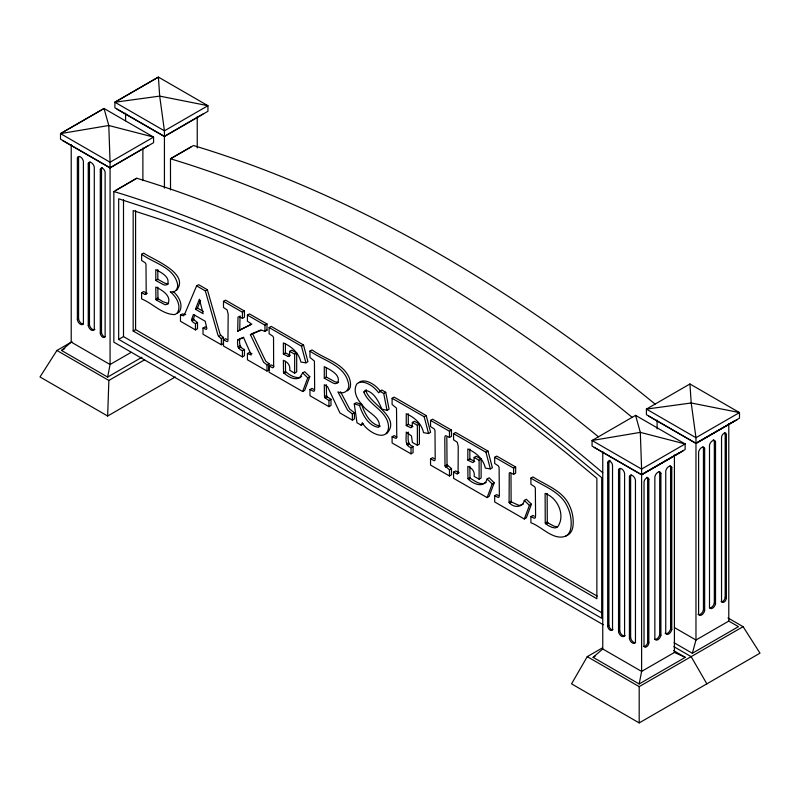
<?xml version="1.0" encoding="UTF-8"?>
<svg xmlns="http://www.w3.org/2000/svg" width="800" height="800" viewBox="0 0 800 800"><rect width="100%" height="100%" fill="white"/><g stroke="black" fill="none" stroke-linecap="round" stroke-linejoin="round"><path stroke-width="1.2" d="M72.06 341.71L56.91 350.46L40 376.96L107.65 416.02L108.86 380.45L144.57 359.83M240.03 315.89L239.73 330.02L237.7 331.2L237.99 317.07L238.95 316.62L242.43 318.4L244.46 317.22L244.46 311.04L225.53 300.15L223.5 301.33L223.5 307.51L227.11 309.92L228.17 314.2L227.94 341.11L227.13 341.62L223.5 339.83L223.5 346.02L242.43 356.9L244.46 355.72L244.46 349.54C239.62 348.13 239.15 343.15 239.73 338.85L237.7 340.03C237.12 344.33 237.59 349.31 242.43 350.72L244.46 349.54M71.22 144.62L71.22 342.09L61.55 350.46L107.65 377.08L110.07 364.52L110.07 162.21L108.79 125.5L104.05 108.49L60.51 133.6L60.51 139.18L110.07 167.79M602.76 451.5L602.76 648.98L593.1 657.34L639.19 683.96L641.61 671.41L641.61 469.09L640.31 432.37L635.57 415.36L592.06 440.49L592.06 446.06L641.61 474.67M195.48 329.9L195.48 323.72L192.87 322.09L191.51 319.77L193.4 314.46L205.19 321.24L206.88 328.64L206.27 329.43L203.01 328.05L203.01 334.24L221.36 344.78L223.39 343.61L223.39 337.42L220.68 335.26L219.89 333.64L207.36 289.71L198.65 284.7L196.62 285.88L184.64 314.19L183.68 315.78L180.47 315.09L180.47 321.27L195.48 329.9L197.51 328.73L197.51 322.54L193.86 319.71L193.54 318.59L194.71 315.12M674.12 642.75L692.35 653.27L695.97 640.02L695.97 437.71L691.21 402.98L689.93 383.98L646.42 409.1L646.42 414.68L695.97 443.29M361.14 425.16L362.36 422.66C366.48 431.38 386.93 443.44 388.54 427.46C388.54 411.13 368.77 405.66 363.89 392.03L365.26 390.32C374.14 391.74 378.64 401.66 381.85 409.08L387.04 410.37L389.08 409.19L385.74 392.28L381.77 390L378.65 392.79A22.81 13.2 59.9 0 0 372.02 386.15C368.25 383.56 363.63 381.23 358.96 382.46L356.82 383.94C352.64 390.89 357.14 399.46 362.1 404.75C366.59 412.16 381.03 416.95 379.21 426.84L378.34 427.31C368.05 425.73 362.52 414.35 359.44 405.42L354.25 403.87L357 422.78L361.14 425.16L363.17 423.99M386.57 433.79C401.9 417.32 369.95 404.23 365.92 390.85L366.27 389.73M273.86 366.23L271.14 364.88L269.11 366.06L269.11 372.24L302.65 391.53L307.74 377.85L309.78 376.67L304.7 371.73L302.67 372.91L299.65 377.56C294.45 378.05 289.12 374.94 285.54 371.46L285.4 361.4M309.78 376.67L304.69 390.36L302.65 391.53M487.1 497.6L492.19 483.91L494.22 482.74L489.15 477.8L487.11 478.97C484.45 488.8 472.61 484.03 467.96 478.71L467.82 466.36C472.07 467.97 475.05 471.63 474.15 476.35L479.1 479.19L481.13 478.01L481.13 459.08L476.19 456.24L474.15 457.42L473.82 462.04L472.72 462.57L467.82 460.11L467.82 448.97C476.08 452.59 483.36 458.95 485.33 468.1L490.36 468.91L492.39 467.73L487.97 451.07L455.59 432.45L453.56 433.62L453.56 439.81L457.25 442.24L458.23 446.3L458.09 473.29L457.14 473.87L453.56 472.13L453.56 478.31L487.1 497.6L489.13 496.42L494.22 482.74M524.3 518.99L529.41 505.4L531.44 504.22L526.33 499.26L524.3 500.44C522.86 508.23 512.91 507.86 509.08 502.39L509.26 472.97L510.22 472.55L513.62 474.35L515.65 473.17L515.65 466.99L496.73 456.1L494.69 457.28L494.69 463.46L498.36 465.89L499.1 467.34L499.36 495.1L499.1 497.02L498.26 497.48L494.69 495.78L494.69 501.96L524.3 518.99L526.33 517.81L531.44 504.22M195.46 309.26L199.4 299.26L203.16 313.69L195.46 309.26L197.49 308.08L200.56 300.31M602.4 647.9L587.25 656.65L571.54 683.85L639.19 722.91L760 653.16L743.09 626.66L727.94 617.91M358.85 382.76L360.99 381.28C365.66 380.05 370.28 382.38 374.05 384.98A22.81 13.2 59.9 0 1 380.68 391.61M347.43 390.86C351.92 388.38 350.68 382.09 349.36 378.09C343 362.71 324.21 358.9 312 349.88L309.97 351.06L309.97 357.43L314.43 361.13L314.64 388.49L314.5 390.82L313.65 391.34L309.97 389.56L309.97 395.74L328.95 406.66L330.98 405.48L330.98 399.3L327.25 396.84L326.54 395.51L326.31 384.65M176.42 290.48C190.81 273.29 151.32 258.89 143.65 253.07L141.61 254.25L141.61 260.43L145.21 262.82L145.98 264.12L146.2 291.7L145.98 294.09L145.21 294.51L141.61 292.75L141.61 298.93C152.75 303.35 162.33 314.66 174.89 314.57L177.14 313.22C181.96 305.91 176.21 296.6 170.3 291.82C175.83 293.62 179.01 287.22 177.19 282.64C172.52 266.78 153.36 262.94 141.61 254.25M176.93 313.39L179.17 312.05C183.76 305.17 178.78 296.15 173.17 291.47M116.25 190.12L136.75 178.24A1500.57 866.36 60 0 1 598.45 436.81M155.79 280.49L155.79 269.6C161.04 272.4 170.8 277.1 167.38 284.58L164.98 285.14L162.94 284.45L155.79 280.49L157.82 279.32L157.82 269.64M141.61 292.75L143.65 291.57L147.25 293.33L145.21 294.51M155.93 299.22L155.79 287.06C161.85 289.9 172.21 296.07 167.8 304.12L165.04 304.73L156.39 300.1L155.93 299.22L157.96 298.04L157.82 287.09M156.39 300.1L158.42 298.93L162.98 301.73L168.57 303.6M196.62 285.88L205.33 290.88L207.36 289.71M180.47 315.09L182.5 313.91L185.71 314.61M191.51 319.77L193.54 318.59M191.83 320.88L193.86 319.71M195.48 323.72L197.51 322.54M203.01 328.05L205.05 326.88L206.16 327.48M242.43 318.4L242.43 312.22L244.46 311.04M237.7 331.2L250.76 324.62L250.61 323.33L247.43 321.28L247.43 315.09L249.46 313.92L267 324L267 330.18L264.97 331.36L261.54 330.16L250.4 334.67L263.69 362.37L267 364.85L269.03 363.67L265.72 361.19L252.43 333.49L260.76 329.97M205.33 290.88L217.86 334.81L218.65 336.44L220.68 335.26M221.36 344.78L221.36 338.6L223.39 337.42M223.5 339.83L225.53 338.66L226.96 339.48M264.97 331.36L264.97 325.18L267 324M250.4 334.67L252.43 333.49M269.11 366.06L272.7 367.8L273.64 367.23L273.54 337.51L272.81 336.17L269.11 333.74L269.11 327.56L271.14 326.38L303.52 345L307.94 361.67L305.91 362.85L300.88 362.04C298.91 352.89 291.63 346.52 283.37 342.9L283.37 354.05L288.27 356.5L289.37 355.98L289.71 351.35L291.74 350.17L296.69 353.02L296.69 371.95L294.65 373.13L289.71 370.28C290.6 365.56 287.62 361.91 283.37 360.3L283.51 372.64C288.03 376.94 296 381.66 301.68 376.38M237.98 346.98L240.01 345.8M238.77 348.35L240.8 347.17M269.03 363.67L269.03 369.85L267 371.03L247.43 359.78L247.43 353.59L249.46 352.42L251.97 353.71M283.37 354.05L285.4 352.87L285.4 344.2M269.11 327.56L301.49 346.18L303.52 345M288.27 356.5L290.31 355.32L285.4 352.87M294.65 373.13L294.65 354.2L296.69 353.02M283.51 372.64L285.54 371.46M284.05 373.5L286.08 372.32M324.28 378.19L324.28 366.62C329.91 369.76 341.36 374.68 337.64 383.08L335.11 383.69L333 383.02L324.28 378.19L326.31 377.01L326.31 367.76M309.97 389.56L312 388.38L313.73 389.38M330.98 399.3L328.95 400.47L325.21 398.02L324.51 396.68L326.54 395.51M325.21 398.02L327.25 396.84M363.89 392.03L365.92 390.85M354.25 403.87L356.28 402.69L361.48 404.24C364.56 413.18 370.08 424.55 380.37 426.13M359.44 405.42L361.48 404.24M379.73 391.17L383.71 393.46L385.74 392.28M324.51 396.68L324.28 384.72L327.51 386.57L339.96 412.98L352.38 420.13L352.38 413.95L354.42 412.77L349.69 409.08L340.53 391.78M352.38 420.13L354.42 418.95L354.42 412.77M413.06 446.49L413.06 452.68L411.03 453.85L392.1 442.97L392.1 436.79L396.12 438.47L396.77 436.33L396.52 408.16L392.1 404.47L392.1 398.29L394.13 397.11L426.21 415.55L430.6 432.33L428.57 433.51L423.54 432.63C421.62 423.54 414.4 417.34 406.25 413.72L406.25 425.58L410.88 427.76L412.02 427.16L412.37 422.43L414.4 421.25L419.4 424.13L419.4 444.12L417.37 445.29L412.37 442.42L411.48 435.95L406.25 432.08C406.54 437.47 404.07 445.57 411.03 447.67L413.06 446.49C406.56 444.59 408.32 437.21 408.28 432.07M406.25 425.58L408.28 424.4L408.28 413.73M392.1 398.29L424.17 416.73L426.21 415.55M392.1 436.79L394.13 435.61L397.13 437.18M417.37 445.29L417.37 425.31L419.4 424.13M451.5 468.6L451.5 474.78L449.47 475.96L430.54 465.07L430.54 458.89L434.23 460.74L434.98 460.3L435.21 458.09L434.98 430.39L434.18 428.92L430.54 426.57L430.54 420.39L432.58 419.21L451.5 430.1L451.5 436.28L449.47 437.46L445.76 435.63L445.04 436.17L444.8 438.55L445 465.99L449.47 469.78L451.5 468.6L447.03 464.81L446.83 437.37M406.5 443.9L408.53 442.72M407.31 445.24L409.34 444.06M449.47 437.46L449.47 431.28L451.5 430.1M430.54 458.89L432.58 457.71L434.11 458.6M445 465.99L447.03 464.81M445.66 467.2L447.7 466.02M467.82 460.11L469.85 458.94L469.85 449.03M453.56 433.62L485.94 452.24L487.97 451.07M453.56 472.13L455.59 470.95L459.18 472.69L457.14 473.87M479.1 479.19L479.1 460.26L481.13 459.08M467.96 478.71L469.99 477.53L469.85 466.32M468.5 479.56L470.53 478.39C475.02 481.07 480.87 485.98 486.13 482.45M513.62 474.35L513.62 468.16L515.65 466.99M494.69 495.78L496.73 494.6L498.58 495.67M530.91 478.11C543.69 486.33 560.88 491.74 567.46 506.82C570.54 513.25 571.81 520.54 570.9 527.63A25.49 14.75 59.9 0 1 566.29 535.91C553.59 541.38 541.91 526.46 530.91 522.79L530.91 516.61L534.49 518.35L535.36 517.75L535.58 515.22L535.34 488.04L534.56 486.69L530.91 484.29L530.91 478.11L532.94 476.93C545.72 485.16 562.91 490.57 569.49 505.64C572.57 512.08 573.84 519.36 572.94 526.45A25.49 14.75 59.9 0 1 568.32 534.73L565.78 535.95M509.08 502.39L511.11 501.21L510.99 473.72M509.59 503.24L511.62 502.07L519.12 505.46L523.2 504.21M530.91 516.61L532.94 515.43L534.29 516.2M545.25 523.06L545.11 493.42C557.95 497.89 565.87 515.92 557.43 527.16L555.11 527.94L552.04 527.39L547.98 525.46L545.25 523.06L547.29 521.88L547.15 493.45M545.91 524.09L547.94 522.92L554.07 526.21L557.14 526.76M164.43 136.4L114.88 107.8L114.88 102.22L158.39 77.09L207.94 105.7L207.94 111.28L164.43 136.55L117.04 109.19M60.54 133.61L108.79 125.5L153.58 137.09L110.07 162.21L60.51 133.6L104.05 108.49L153.58 137.09L153.58 142.67L110.07 167.94L62.68 140.58M114.9 102.23L159.69 96.11L207.94 105.7L164.43 130.82L114.88 102.22L158.41 77.11L159.69 96.11L164.43 130.82L164.43 188.15M77.37 157.94A4.38 2.53 60 0 1 80.39 156.89A4.38 2.53 60 0 1 83.41 161.42L83.41 323.24A4.38 2.53 60 0 1 80.39 324.28A4.38 2.53 60 0 1 77.37 319.75L77.37 157.94L78.58 157.24A4.38 2.53 60 0 1 78.8 156.61M88.25 163.71A4.38 2.53 60 0 1 91.27 162.66A4.38 2.53 60 0 1 94.29 167.2L94.29 329.01A4.38 2.53 60 0 1 91.27 330.06A4.38 2.53 60 0 1 88.25 325.52L88.25 163.71L89.46 163.01A4.38 2.53 60 0 1 90.05 161.92M100.3 169.83A3.42 1.97 60 0 1 102.72 168.43A3.42 1.97 60 0 1 105.13 172.62L105.13 335.83A3.42 1.97 60 0 1 102.72 337.22A3.42 1.97 60 0 1 100.3 333.04L100.3 169.83L101.51 169.13A3.42 1.97 60 0 1 102.22 167.57M110.07 167.68L148.55 145.46M164.43 136.29L202.91 114.07M603.29 624.75L113.84 342.17L113.84 191.52L136.79 178.27M77.37 319.75L78.58 319.05L78.58 157.24M88.25 325.52L89.46 324.83L89.46 163.01M61.55 350.46L64.77 348.6M100.3 333.04L101.51 332.34L101.51 169.13M118.67 339.38L601.7 618.26L601.7 477.68L565.11 447.34A1493.73 862.41 60 0 0 155.26 210.71L118.67 198.8L118.67 339.38L123.5 336.59L602.21 612.97M133.17 331.01L596.87 598.73L596.87 478.29L568.07 454.41A1480.06 854.52 60 0 0 161.97 219.95L133.17 210.58L133.17 331.01L135.58 329.62L597.12 596.08M131.24 352.3L110.07 364.52L71.22 342.09M107.65 377.08L141.96 357.27M107.65 416.02L175.3 376.96M607.69 462.77A3.42 1.97 60 0 1 610.11 461.37A3.42 1.97 60 0 1 612.53 465.56L612.53 628.77A3.42 1.97 60 0 1 610.11 630.16A3.42 1.97 60 0 1 607.69 625.98L607.69 462.77L608.9 462.07A3.42 1.97 60 0 1 610.11 460.35M618.54 469.87A4.38 2.53 60 0 1 621.56 468.82A4.38 2.53 60 0 1 624.58 473.36L624.58 635.17A4.38 2.53 60 0 1 621.56 636.22A4.38 2.53 60 0 1 618.54 631.68L618.54 469.87L619.75 469.17A4.38 2.53 60 0 1 619.97 468.55M629.42 476.66A4.38 2.53 60 0 1 632.44 475.61A4.38 2.53 60 0 1 635.46 480.15L635.46 641.96A4.38 2.53 60 0 1 632.44 643.01A4.38 2.53 60 0 1 629.42 638.47L629.42 476.66L630.63 475.96A4.38 2.53 60 0 1 631.22 474.87M641.61 474.56L680.09 452.34M695.97 443.17L734.46 420.96M641.61 474.75L685.12 449.55L685.12 443.97L635.57 415.36M648.59 416.07L695.97 443.43L739.49 418.17L739.49 412.59L689.93 383.98M682.96 450.95L641.61 474.82L594.22 447.46M695.97 443.43L737.32 419.56M607.69 625.98L608.9 625.28L608.9 462.07M618.54 631.68L619.75 630.99L619.75 469.17M593.1 657.34L595.24 656.11M629.42 638.47L630.63 637.77L630.63 475.96M639.19 683.96L685.29 657.34L674.42 652.46L641.61 671.41L602.76 648.98M692.35 653.27L738.45 626.66L728.78 621.08L695.97 640.02L674.39 627.56M587.25 656.65L639.19 686.64L743.09 626.66M191.05 146.94L170.47 158.77L170.52 189.92M239.73 330.02L251.82 324.05M240.71 338.44L243.65 337.2M237.7 340.03L243.58 337.55L251.27 355L247.43 353.59M338.61 382.48L335.03 381.84L326.31 377.01M168.41 283.96L164.98 283.27L157.82 279.32M412.91 426.58L408.28 424.4M474.75 461.39L469.85 458.94M223.5 301.33L242.43 312.22M247.43 315.09L264.97 325.18M309.97 351.06C322.68 360.42 344.03 364.74 348.24 382.45C350.73 389.05 344.55 395.33 337.93 391.86L347.66 410.25L352.38 413.95M430.54 420.39L449.47 431.28M494.69 457.28L513.62 468.16M266.42 329.85L267 330.18M289.71 351.35L294.65 354.2M474.15 457.42L479.1 460.26M412.37 422.43L417.37 425.31M197.49 308.08L203.26 311.41M724.46 432.47A3.42 1.97 -60 0 1 725.17 434.04L726.37 434.73L726.37 597.94A3.42 1.97 -60 0 1 723.96 602.13A3.42 1.97 -60 0 1 721.54 600.73L721.54 437.52A3.42 1.97 -60 0 1 723.96 433.34A3.42 1.97 -60 0 1 726.37 434.73M713.24 439.76A4.38 2.53 -60 0 1 714.32 441.14L715.53 441.84L715.53 603.65A4.38 2.53 -60 0 1 712.51 608.18A4.38 2.53 -60 0 1 709.49 607.14L709.49 445.32A4.38 2.53 -60 0 1 712.51 440.79A4.38 2.53 -60 0 1 715.53 441.84M702.85 446.83A4.38 2.53 -60 0 1 703.44 447.93L704.65 448.62L704.65 610.44A4.38 2.53 -60 0 1 701.63 614.97A4.38 2.53 -60 0 1 698.61 613.92L698.61 452.11A4.38 2.53 -60 0 1 701.63 447.58A4.38 2.53 -60 0 1 704.65 448.62M669.98 465.81A4.38 2.53 -60 0 1 670.58 466.9L671.78 467.6L671.78 629.41A4.38 2.53 -60 0 1 668.76 633.95A4.38 2.53 -60 0 1 665.74 632.9L665.74 471.09A4.38 2.53 -60 0 1 668.76 466.55A4.38 2.53 -60 0 1 671.78 467.6M659.1 471.58A4.38 2.53 -60 0 1 659.7 472.68L660.9 473.37L660.9 635.19A4.38 2.53 -60 0 1 657.88 639.72A4.38 2.53 -60 0 1 654.86 638.67L654.86 476.86A4.38 2.53 -60 0 1 657.88 472.33A4.38 2.53 -60 0 1 660.9 473.37M646.94 477.23A3.42 1.97 -60 0 1 647.64 478.79L648.85 479.49L648.85 642.7A3.42 1.97 -60 0 1 646.44 646.88A3.42 1.97 -60 0 1 644.02 645.49L644.02 482.28A3.42 1.97 -60 0 1 646.44 478.1A3.42 1.97 -60 0 1 648.85 479.49M725.17 434.04L725.17 597.24L726.37 597.94M714.32 441.14L714.32 602.95L715.53 603.65M703.44 447.93L703.44 609.74L704.65 610.44M670.58 466.9L670.58 628.72L671.78 629.41M659.7 472.68L659.7 634.49L660.9 635.19M673.83 646.65L691.14 656.65L706.85 683.85M673.5 650.54L685.29 657.34M647.64 478.79L647.64 642L648.85 642.7M56.91 350.46L108.86 380.45M221.36 338.6L218.65 336.44M524.3 500.44L529.41 505.4M487.11 478.97L492.19 483.91M302.67 372.91L307.74 377.85M469.99 477.53L470.53 478.39M547.29 521.88L547.94 522.92M511.11 501.21L511.62 502.07M157.96 298.04L158.42 298.93M485.94 452.24L490.36 468.91M301.49 346.18L305.91 362.85M424.17 416.73L428.57 433.51M383.71 393.46L387.04 410.37M728.78 423.6L728.78 621.08M674.42 454.99L674.42 652.46M657.12 420.11L657.12 428.86M639.19 686.64L639.19 722.91M449.47 469.78L449.47 475.96M411.03 447.67L411.03 453.85M328.95 400.47L328.95 406.66M267 364.85L267 371.03M242.43 350.72L242.43 356.9M197.24 116.72L197.24 147.96M142.88 148.1L142.88 180.6M135.58 210.43L135.58 329.62M125.58 113.23L125.58 120.73M123.5 199.74L123.5 336.59M113.84 191.52A1500.57 866.36 60 0 1 602.78 472.78M670.58 628.72A4.38 2.53 -60 0 1 668.25 632.76A4.38 2.53 -60 0 1 665.13 633.3M659.7 634.49A4.38 2.53 -60 0 1 654.74 639.36M635.58 642.64A4.38 2.53 60 0 1 630.63 637.77M647.64 642A3.42 1.97 -60 0 1 646.15 645.44A3.42 1.97 -60 0 1 643.52 646.36M613.03 629.63A3.42 1.97 60 0 1 610.39 628.72A3.42 1.97 60 0 1 608.9 625.28M625.19 635.57A4.38 2.53 60 0 1 622.08 635.03A4.38 2.53 60 0 1 619.75 630.99M83.53 323.92A4.38 2.53 60 0 1 78.58 319.05M94.9 329.41A4.38 2.53 60 0 1 91.79 328.87A4.38 2.53 60 0 1 89.46 324.83M105.13 336.85A3.42 1.97 60 0 1 101.51 332.34M714.32 602.95A4.38 2.53 -60 0 1 709.37 607.82M703.44 609.74A4.38 2.53 -60 0 1 701.11 613.78A4.38 2.53 -60 0 1 698 614.32M725.17 597.24A3.42 1.97 -60 0 1 723.67 600.68A3.42 1.97 -60 0 1 721.04 601.6M655.12 404.09A1500.57 866.36 60 0 0 193.47 145.54L170.52 158.8A1500.57 866.36 60 0 1 632.17 417.34M685.12 443.97L641.59 469.08L592.06 440.49L640.31 432.37L685.1 443.96M739.49 412.59L695.95 437.7L646.42 409.1L691.21 402.98L739.46 412.57"/></g></svg>
